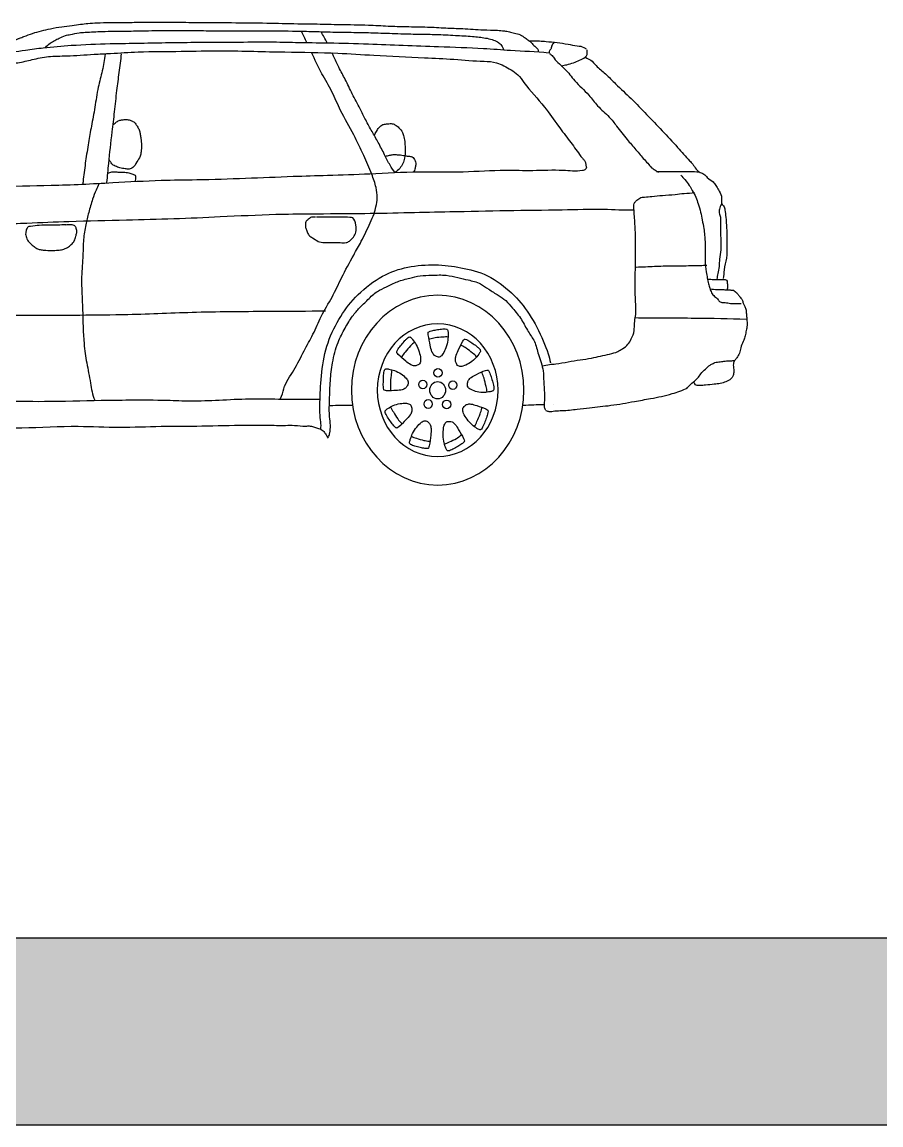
# Model space of a CAD drawing. Header units: millimetres. Extents: x 116290 to 180258, y 22146 to 121276.
# Drawn here: x 139963 to 142931, y 22146 to 25957 of the extents above; entities that cross this region are included whole.
import ezdxf

# ---------------------------------------------------------------- set-up
doc = ezdxf.new("R2010")
doc.units = ezdxf.units.MM
doc.layers.add('www.cad-blocks.net', color=7, linetype='Continuous')

# ---------------------------------------------------------------- blocks, each defined once
blk = doc.blocks.new('A$C16C423A1')
for centre, major_axis, start_param, end_param in [((3756.6, 340.2), (0, 327.9), 4.712389, 10.995574), ((3756.6, 340.2), (0, 229.5), -1.570796, 4.712389), ((3757.7, 400.2), (0, 15.4), -1.570796, 4.712389), ((3705.1, 359.9), (0, 15.4), -1.570796, 4.712389), ((3756.6, 340.2), (0, 29.9), 4.712389, 10.995574), ((3808.8, 357.6), (0, 15.4), -1.570796, 4.712389), ((3723.6, 292.4), (0, 15.4), -1.570796, 4.712389), ((3787.7, 290.9), (0, 15.4), 4.712389, 10.995574)]:
    blk.add_ellipse(centre, major_axis=major_axis, ratio=0.909091, start_param=start_param, end_param=end_param)
for points, knots in [([(186.4, 795.1), (190.5, 791.2), (197.9, 812.4), (213.7, 820.2), (237.1, 835.1), (267, 850.4), (304.4, 860), (339.9, 876), (381, 883.3), (428.7, 895), (491.6, 906.4), (567.6, 923.7), (641.2, 934.7), (716.9, 948.5), (798.9, 962.2), (901.9, 979.1), (1003.4, 989.1), (1083.7, 1000.5), (1133.2, 1001.9), (1170, 1009), (1198.8, 1016.1), (1228.7, 1018.2), (1246.2, 1036), (1267.3, 1052), (1295.3, 1072.2), (1325.7, 1095.8), (1361.2, 1117.7), (1403.4, 1151.1), (1455.6, 1181.9), (1511.9, 1215.7), (1560.5, 1250), (1608.1, 1278.6), (1648.2, 1304.6), (1691.9, 1329.5), (1738.8, 1358.1), (1790.4, 1380.2), (1836.7, 1402.7), (1885.3, 1423.4), (1933.9, 1447.7), (1982.6, 1469.1), (2019.5, 1483.2), (2056.8, 1499.6), (2094.4, 1514.5), (2137.5, 1523.3), (2178.1, 1532.9), (2214.8, 1538.5), (2258.1, 1547.4), (2290.9, 1546.3), (2315.4, 1558.3), (2331.8, 1563.4), (2356.6, 1573.9), (2387.5, 1582), (2421, 1590), (2456.3, 1596.3), (2491.1, 1600.1), (2521.3, 1604.5), (2550, 1608.2), (2583.8, 1609.8), (2619, 1611.2), (2661.7, 1610.3), (2704, 1611.5), (2759.4, 1611.5), (2822.5, 1612.7), (2898.8, 1610.8), (2973.6, 1610.7), (3063.6, 1610), (3161.3, 1609.3), (3259.9, 1606.5), (3343.8, 1605.6), (3425.2, 1603.6), (3506.9, 1602.7), (3583.4, 1598.4), (3651.5, 1596.1), (3717.9, 1595.9), (3782.9, 1591.6), (3847.4, 1589.9), (3906.9, 1584.6), (3955, 1584.8), (3984.9, 1581.8), (4004.5, 1579), (4022.8, 1573.5), (4042.4, 1570.4), (4057.6, 1557.6), (4072.8, 1547.9), (4086.3, 1534.8), (4096, 1524.4), (4105.7, 1516), (4102.9, 1510.6), (4103.8, 1509.3)], [0, 0, 0, 0, 0.016327, 0.033802, 0.059322, 0.094219, 0.133505, 0.173916, 0.208613, 0.258033, 0.320484, 0.399927, 0.490617, 0.543323, 0.630116, 0.739583, 0.855381, 0.935998, 0.982351, 1.0036, 1.047643, 1.072372, 1.089313, 1.117016, 1.149784, 1.18977, 1.228475, 1.27172, 1.345382, 1.406105, 1.464161, 1.518408, 1.56874, 1.603674, 1.666061, 1.729404, 1.769531, 1.817953, 1.885621, 1.929683, 1.975199, 2.002808, 2.05045, 2.094633, 2.133942, 2.175195, 2.205609, 2.266457, 2.269651, 2.28604, 2.317292, 2.349359, 2.381093, 2.420245, 2.456353, 2.486151, 2.51151, 2.543052, 2.587642, 2.617188, 2.670967, 2.714718, 2.783507, 2.860038, 2.943637, 3.008059, 3.130124, 3.236548, 3.303884, 3.381876, 3.48097, 3.548828, 3.611817, 3.68514, 3.74816, 3.806913, 3.87868, 3.92722, 3.951034, 3.968639, 3.986502, 4.008002, 4.026686, 4.042805, 4.06103, 4.079207, 4.087287, 4.091826, 4.091826, 4.091826, 4.091826]), ([(2401.4, 1524.7), (2405.9, 1530.4), (2416.6, 1538.8), (2432.7, 1548.9), (2450.4, 1557.3), (2468.3, 1566.1), (2491.8, 1569.7), (2514.4, 1575.4), (2550.8, 1577.5), (2591.5, 1579.8), (2639.2, 1580.8), (2688.9, 1581.1), (2739.6, 1581.7), (2794.3, 1583.2), (2848.7, 1583.4), (2913.3, 1582.8), (2986, 1582.1), (3066.2, 1582.7), (3161, 1581.5), (3252.1, 1581.9), (3340.1, 1579.1), (3411.6, 1577.3), (3482.8, 1576.6), (3554.7, 1574.5), (3625.7, 1572.1), (3692.3, 1570.3), (3755.1, 1569.6), (3814.9, 1566.5), (3864.7, 1563.6), (3899.5, 1560.8), (3922.2, 1557.2), (3943.7, 1552.7), (3961.4, 1545), (3974, 1537.2), (3978.3, 1528.4), (3982.4, 1523.4), (3983.6, 1519.5), (3983.9, 1517.3)], [0, 0, 0, 0, 0.020739, 0.038622, 0.055674, 0.078681, 0.096904, 0.126583, 0.148102, 0.205964, 0.24887, 0.291166, 0.355174, 0.401063, 0.455277, 0.518415, 0.594669, 0.673617, 0.758799, 0.879328, 0.946657, 1.022913, 1.094028, 1.16016, 1.238812, 1.306975, 1.36, 1.427353, 1.486401, 1.509702, 1.53204, 1.555169, 1.574971, 1.589506, 1.596775, 1.60171, 1.607646, 1.607646, 1.607646, 1.607646]), ([(1154.2, 1043.1), (1163.3, 1039.2), (1191.3, 1037.9), (1236, 1025.7), (1293.4, 1019.9), (1347.9, 1021.9), (1394.7, 1017.1), (1442.8, 1037.6), (1488.7, 1088.1), (1563.7, 1138.3), (1650.6, 1205.4), (1748.4, 1273.1), (1839.5, 1333.4), (1919.3, 1380.3), (1988.8, 1415), (2056.8, 1448.8), (2114.8, 1466.5), (2176.9, 1482.4), (2245.4, 1501.6), (2322.8, 1514.5), (2405.3, 1525), (2502.9, 1533.6), (2615, 1537.9), (2727.8, 1539.2), (2828.9, 1541.7), (2937.1, 1542.4), (3053.5, 1542.6), (3166, 1544.5), (3274.5, 1541.6), (3387.8, 1540.4), (3511.9, 1537.1), (3638.5, 1532.4), (3771, 1526.5), (3894.7, 1523.5), (4021, 1513.2), (4096, 1510.6), (4139.6, 1506.2)], [0, 0, 0, 0, 0.029414, 0.082144, 0.138573, 0.201319, 0.246282, 0.277238, 0.352325, 0.438059, 0.54011, 0.670812, 0.784417, 0.859093, 0.942016, 1.013327, 1.082796, 1.122138, 1.204475, 1.294694, 1.356731, 1.45356, 1.588304, 1.693217, 1.792045, 1.891534, 2.017975, 2.141347, 2.228919, 2.343477, 2.481164, 2.601344, 2.723616, 2.878966, 2.972288, 3.103774, 3.103774, 3.103774, 3.103774]), ([(4073, 1547.3), (4084.8, 1547.6), (4104.2, 1547.9), (4136.5, 1544.5), (4169.4, 1541.9), (4205.5, 1536.3), (4235.7, 1530.3), (4258.1, 1528.1), (4267.2, 1521.3), (4269.8, 1519.4)], [0, 0, 0, 0, 0.0355184, 0.0581784, 0.0970598, 0.1345066, 0.1671567, 0.1902715, 0.1996832, 0.1996832, 0.1996832, 0.1996832]), ([(4158.5, 1541.4), (4155.2, 1537.7), (4149.4, 1531.2), (4149.2, 1519.4), (4142.2, 1514.4), (4142.2, 1509.3), (4142.2, 1506.1)], [0, 0, 0, 0, 0.01388018, 0.02408301, 0.02864741, 0.03687274, 0.03687274, 0.03687274, 0.03687274]), ([(1473.9, 300.5), (1469.8, 303.3), (1459.9, 310), (1453.8, 333.4), (1443.2, 365.9), (1443.5, 412.8), (1437, 467.1), (1431, 522.6), (1431.1, 584), (1429.3, 648.8), (1430.9, 721.2), (1428.7, 791.5), (1435.6, 847.9), (1435.6, 887.6), (1445.7, 909.1), (1451.4, 932.7), (1462.9, 954.7), (1474.1, 981.8), (1489.9, 1005.2), (1506.5, 1030.7), (1532, 1052.9), (1562.5, 1076.5), (1600.8, 1110.7), (1639, 1141.4), (1684.6, 1183), (1733.2, 1214.3), (1788.1, 1253.7), (1836.7, 1283.3), (1880, 1319), (1927.3, 1337.3), (1967.9, 1367.9), (2018.9, 1388.8), (2069.4, 1412.8), (2128.7, 1427), (2187.7, 1448.1), (2247.6, 1465.4), (2305.4, 1470.5), (2357.4, 1482.9), (2413.3, 1495.2), (2485.1, 1494.4), (2556.6, 1501), (2639, 1503.8), (2739.1, 1511.7), (2866.9, 1510), (3000.4, 1514.7), (3119.9, 1510.9), (3253.8, 1508.2), (3392.2, 1506.7), (3552.7, 1496.2), (3686.5, 1489.6), (3813.6, 1484.3), (3896.3, 1476.6), (3955.5, 1475.7), (3985.8, 1460.9), (4010.4, 1447.2), (4036.2, 1430.7), (4068.9, 1381.2), (4121.7, 1328.4), (4169.5, 1256.7), (4212, 1203.5), (4238.6, 1165.8), (4255.3, 1142.7), (4264, 1134.7), (4268.9, 1124.9), (4267.9, 1115.9), (4271.6, 1109), (4266.8, 1100.7), (4237.7, 1095.1), (4177.5, 1102.5), (4088.4, 1096.9), (3973.6, 1101.2), (3842.6, 1091.4), (3686.3, 1095.8), (3529.9, 1086.7), (3385, 1082.1), (3241.8, 1077.9), (3091.3, 1071.1), (2939.3, 1066.2), (2786.2, 1065.1), (2618.5, 1055.1), (2426.2, 1045.6), (2258, 1044.8), (2117.9, 1031.4), (2005.5, 1029.3), (1891.3, 1023.1), (1786.8, 1017.9), (1694.7, 1011.2), (1611.4, 1005.4), (1546.1, 1006.6), (1505.7, 1003.8), (1490, 1002.7)], [0, 0, 0, 0, 0.013923, 0.033851, 0.062909, 0.10902, 0.159425, 0.212597, 0.261322, 0.32674, 0.38936, 0.458938, 0.517533, 0.545503, 0.564887, 0.582491, 0.611751, 0.633536, 0.663648, 0.691013, 0.718649, 0.760419, 0.803038, 0.866537, 0.902197, 0.980594, 1.035059, 1.098822, 1.147097, 1.196312, 1.247918, 1.29345, 1.359139, 1.412517, 1.475079, 1.545338, 1.597338, 1.648552, 1.705108, 1.767844, 1.863052, 1.920223, 2.015095, 2.164148, 2.303453, 2.415481, 2.522734, 2.705208, 2.830681, 3.004916, 3.107248, 3.211854, 3.255231, 3.282127, 3.310151, 3.338345, 3.370348, 3.474766, 3.551946, 3.612192, 3.66763, 3.682428, 3.692272, 3.701608, 3.711448, 3.715849, 3.722074, 3.733972, 3.800825, 3.905292, 4.000001, 4.145427, 4.298638, 4.468698, 4.615045, 4.733505, 4.898439, 5.067057, 5.189652, 5.357518, 5.570834, 5.767338, 5.861601, 5.992639, 6.1042, 6.204634, 6.306544, 6.381078, 6.454908, 6.502344, 6.502344, 6.502344, 6.502344]), ([(2607.5, 1501), (2604.6, 1482), (2598.7, 1443.5), (2581.4, 1383.8), (2572.8, 1318.9), (2560.3, 1255.3), (2549.6, 1193.4), (2539.7, 1132.4), (2533.9, 1084.5), (2530.7, 1057.7), (2530.1, 1052.1)], [0, 0, 0, 0, 0.0526739, 0.1061809, 0.1705216, 0.2310917, 0.2837656, 0.3421071, 0.4001637, 0.4156291, 0.4156291, 0.4156291, 0.4156291]), ([(2663.2, 1502.8), (2660.6, 1481), (2655.5, 1438.8), (2646.1, 1372.2), (2639.4, 1303.8), (2629.3, 1219.6), (2619.9, 1138.1), (2614.6, 1079.7), (2612.7, 1057.9)], [0, 0, 0, 0, 0.0599585, 0.1161143, 0.1836896, 0.2474548, 0.3478649, 0.4076078, 0.4076078, 0.4076078, 0.4076078]), ([(3213.6, 312), (3219.5, 321.9), (3224.8, 359.9), (3262.7, 408.8), (3292.2, 473.9), (3327.7, 533.3), (3353.6, 599.1), (3392.8, 660.3), (3426, 733.5), (3460.4, 797.3), (3496.1, 859.1), (3518, 907.6), (3536.5, 946.7), (3544.2, 975.8), (3549.7, 1006.3), (3544.1, 1045.1), (3526.6, 1093.6), (3499.7, 1153.8), (3465.4, 1228.3), (3423, 1298.2), (3392.9, 1372.4), (3354, 1436), (3332.1, 1482.3), (3320.6, 1507.2)], [0, 0, 0, 0, 0.0054799, 0.0170503, 0.0289393, 0.0391826, 0.0498987, 0.061975, 0.0736852, 0.0877234, 0.0963221, 0.1075342, 0.1128123, 0.1166606, 0.1215087, 0.1270864, 0.1345504, 0.1455974, 0.1581316, 0.1731793, 0.1843913, 0.1956463, 0.2085602, 0.2085602, 0.2085602, 0.2085602]), ([(3610.2, 1091.5), (3603.9, 1100), (3589.6, 1119.3), (3572.5, 1156.1), (3552, 1195), (3529.6, 1234.6), (3507.6, 1272.6), (3487.2, 1317.6), (3461.2, 1362.7), (3438.9, 1412), (3415.1, 1454), (3401.5, 1485.4), (3393.9, 1501.8), (3392.2, 1505.3)], [0, 0, 0, 0, 0.00502799, 0.01151001, 0.01904632, 0.0258701, 0.03309647, 0.03989353, 0.04913514, 0.05779384, 0.06533016, 0.07204239, 0.07385778, 0.07385778, 0.07385778, 0.07385778]), ([(4142.2, 1504.1), (4144.6, 1502.7), (4151.5, 1498.7), (4165.2, 1475.3), (4198.6, 1452.7), (4231.8, 1402.8), (4275.8, 1367.5), (4309.4, 1318.7), (4347.4, 1289.7), (4378.6, 1247.9), (4408, 1209.1), (4441.4, 1171.8), (4465.7, 1142), (4484.5, 1122.3), (4495.2, 1108.5), (4507.4, 1101), (4515.4, 1096.1), (4519.6, 1093.5)], [0, 0, 0, 0, 0.0081682, 0.0230552, 0.073652, 0.1232064, 0.1896277, 0.2352242, 0.288852, 0.326535, 0.3821314, 0.4267064, 0.4693013, 0.4910886, 0.5049532, 0.5181684, 0.5325912, 0.5325912, 0.5325912, 0.5325912]), ([(4183.9, 1461.4), (4190.4, 1462.4), (4204.7, 1464.6), (4225.7, 1471.2), (4246.7, 1480.5), (4263.5, 1487.3), (4274.2, 1498.6), (4272.7, 1508.2), (4272.9, 1513.5), (4273, 1515.8)], [0, 0, 0, 0, 0.0196404, 0.0431459, 0.0656304, 0.087287, 0.0976192, 0.1056845, 0.1121368, 0.1121368, 0.1121368, 0.1121368]), ([(4267.4, 1490.7), (4273, 1486.4), (4288.5, 1481.9), (4307.1, 1456), (4338.5, 1432.6), (4377.1, 1392.2), (4426.2, 1347.8), (4479, 1292.9), (4532.5, 1236.7), (4582.3, 1183.7), (4616.4, 1144), (4639.3, 1120.4), (4648.8, 1104.3), (4661.8, 1091.5), (4677.9, 1088.3), (4689.3, 1071.6), (4706.7, 1063.6), (4718.1, 1047.3), (4727.1, 1030.7), (4741.8, 1011.1), (4733.8, 986.1), (4747, 975.5), (4750.1, 959.2), (4752.5, 934), (4756, 893.7), (4756.2, 846.8), (4756.6, 797.9), (4744.8, 760), (4746, 735.4), (4743.4, 725.6)], [0, 0, 0, 0, 0.0206428, 0.0456843, 0.0872485, 0.1341357, 0.205049, 0.278, 0.3519967, 0.427056, 0.4857912, 0.5010188, 0.5207158, 0.5382561, 0.551403, 0.5677555, 0.5920807, 0.6062615, 0.6228971, 0.6456033, 0.6719223, 0.6784484, 0.6915867, 0.7148544, 0.7488203, 0.8011198, 0.8435039, 0.8808758, 0.9088801, 0.9088801, 0.9088801, 0.9088801]), ([(2634.6, 1256.3), (2637.7, 1259.5), (2643.9, 1266.1), (2655.3, 1272.2), (2667.6, 1274.6), (2680.5, 1276.5), (2692.9, 1273.6), (2704.9, 1269.3), (2713.4, 1260.1), (2720.8, 1249), (2726.7, 1237.1), (2728.6, 1223.3), (2731.4, 1207.3), (2733.8, 1187.1), (2732.6, 1166.4), (2728.5, 1145.6), (2716.5, 1128.5), (2706.9, 1109.8), (2690.5, 1102.4), (2675.4, 1106.1), (2658.6, 1107), (2643.4, 1114.1), (2629.6, 1121), (2625.3, 1131.2), (2621.6, 1135), (2620.8, 1135.9)], [0, 0, 0, 0, 0.0126628, 0.0259836, 0.0369697, 0.050132, 0.0646288, 0.0748093, 0.0874721, 0.099382, 0.1126959, 0.1236734, 0.1369854, 0.1573658, 0.1788301, 0.1935581, 0.2143903, 0.2372692, 0.2501023, 0.2644517, 0.2824846, 0.3001981, 0.314092, 0.326002, 0.329371, 0.329371, 0.329371, 0.329371]), ([(3537.3, 1219.9), (3539.8, 1224.7), (3544.7, 1234.2), (3553.4, 1248), (3565.2, 1259.2), (3580.9, 1259.9), (3595, 1262.4), (3610.6, 1257.9), (3623.6, 1246.8), (3635.2, 1232.9), (3641, 1214.1), (3643.6, 1193.9), (3644.6, 1169.2), (3643.5, 1145.2), (3636.7, 1122.9), (3626.1, 1105.3), (3615.5, 1096.5), (3610.2, 1092.1)], [0, 0, 0, 0, 0.0150331, 0.0297526, 0.0459897, 0.0591624, 0.0754406, 0.0888335, 0.1059495, 0.1243798, 0.1394502, 0.1591929, 0.179777, 0.2069103, 0.2240177, 0.2435266, 0.2634853, 0.2634853, 0.2634853, 0.2634853]), ([(3576.9, 1149.4), (3581.3, 1150.2), (3590, 1151.6), (3603.2, 1154.7), (3619.6, 1154), (3637.3, 1151.8), (3654, 1148.7), (3667.3, 1148.3), (3674.5, 1140.8), (3679, 1133.5), (3681, 1125.8), (3680.8, 1116.9), (3678.6, 1105.8), (3675, 1097.5), (3673, 1092.8)], [0, 0, 0, 0, 0.0131727, 0.0263454, 0.0404219, 0.062186, 0.0796456, 0.0917515, 0.1002055, 0.1080091, 0.1158857, 0.1212951, 0.1323284, 0.1463945, 0.1463945, 0.1463945, 0.1463945]), ([(2615.8, 1088.8), (2618.5, 1090.2), (2625.3, 1093.6), (2637.6, 1096.2), (2653.1, 1092.8), (2670.6, 1094.5), (2688.3, 1091.7), (2701.1, 1087.4), (2713, 1083.5), (2712, 1075.4), (2712.5, 1068.9), (2711.5, 1063.7), (2711, 1060.6)], [0, 0, 0, 0, 0.0090742, 0.022397, 0.0367464, 0.055813, 0.0750277, 0.0886139, 0.0998533, 0.1034252, 0.1093783, 0.1177974, 0.1177974, 0.1177974, 0.1177974]), ([(4659.7, 1094.1), (4649, 1094.1), (4625.2, 1094.3), (4586.4, 1094.6), (4548.1, 1094.8), (4522.9, 1095), (4512.6, 1095.1)], [0, 0, 0, 0, 0.0322264, 0.0714586, 0.1162954, 0.1471207, 0.1471207, 0.1471207, 0.1471207]), ([(4597.1, 1083.3), (4601.8, 1078.1), (4612, 1066.9), (4626.2, 1049.8), (4636.6, 1027.9), (4649.9, 1008.6), (4656.9, 982.2), (4666, 956.6), (4669.8, 927.3), (4676.9, 901.6), (4679, 873.6), (4682, 845.6), (4681.1, 815.6), (4680.4, 783.3), (4683.2, 754.1), (4688.4, 728.2), (4691.1, 709), (4697.1, 692.4), (4702.5, 676.6), (4712.9, 663.2), (4724.5, 657.1), (4729.5, 646.3), (4739, 641.9), (4752.5, 644.2), (4768.1, 638.9), (4786.5, 640.3), (4798.9, 640), (4805.2, 639.9)], [0, 0, 0, 0, 0.0198511, 0.0433793, 0.062854, 0.0869264, 0.1087249, 0.1369623, 0.1617294, 0.1892654, 0.2098329, 0.2380103, 0.2660718, 0.2915823, 0.3262337, 0.3457461, 0.3640095, 0.3789407, 0.3943552, 0.4097204, 0.4260637, 0.430664, 0.4420805, 0.4535702, 0.4716243, 0.4894971, 0.5086467, 0.5086467, 0.5086467, 0.5086467]), ([(2585.7, 1052.8), (2583, 1045.5), (2573.8, 1029), (2562.7, 995.6), (2550.6, 955.7), (2539.9, 909.3), (2531.1, 860.1), (2531.5, 799.9), (2523.3, 719.2), (2531.1, 617.1), (2530.9, 517.4), (2543.5, 432.9), (2557.3, 368.9), (2562.9, 323.8), (2571.9, 305.9)], [0, 0, 0, 0, 0.02145, 0.0524435, 0.0967324, 0.1362795, 0.1829527, 0.2328632, 0.3001104, 0.4037652, 0.5113395, 0.5715739, 0.6362859, 0.6921488, 0.6921488, 0.6921488, 0.6921488]), ([(4117.8, 424.3), (4126.3, 425.7), (4141.7, 429.4), (4172, 431.5), (4207, 438.2), (4247.9, 445.6), (4285.6, 450), (4319.4, 458.2), (4349.8, 465), (4376, 471.1), (4396.7, 483.9), (4414.5, 496.8), (4427.1, 519.7), (4437.4, 544.1), (4435.5, 571.8), (4442.7, 604), (4440, 651.2), (4437.8, 708.7), (4440.6, 770.4), (4440.5, 828.5), (4440.1, 885.7), (4437.5, 932), (4434.7, 964.2), (4433.6, 983.4), (4440.9, 993.5), (4447.8, 999.2), (4456.9, 1006.7), (4474.5, 1007.9), (4500.4, 1010.3), (4535.7, 1013.9), (4573.1, 1015.9), (4609.9, 1020.9), (4632.6, 1021.6), (4644.3, 1023.6)], [0, 0, 0, 0, 0.0258739, 0.0470485, 0.0907815, 0.132325, 0.1715101, 0.2043316, 0.2360685, 0.2648409, 0.2836791, 0.3073911, 0.32736, 0.3557473, 0.3790287, 0.4014244, 0.4457195, 0.5066656, 0.5587241, 0.614093, 0.6650444, 0.7149872, 0.7394502, 0.754993, 0.7645219, 0.7731752, 0.7811654, 0.7981192, 0.8237072, 0.860433, 0.9037858, 0.936099, 0.9717212, 0.9717212, 0.9717212, 0.9717212]), ([(439.5, 778.9), (449.7, 780.5), (472.7, 786.8), (510.5, 791.6), (551.2, 798), (595.3, 804.6), (643.9, 814.4), (694.2, 820.8), (739.8, 830.6), (788, 834.2), (849.6, 841), (925.1, 847.1), (1006.5, 853.9), (1109.7, 859.5), (1223.1, 865.3), (1332.4, 872.6), (1429.8, 885.8), (1513.4, 885.6), (1599.9, 890.9), (1689.7, 896.9), (1801.4, 899.9), (1938.2, 903.9), (2087.3, 913.3), (2223.1, 912.6), (2355.8, 918.7), (2500.4, 924.5), (2669.5, 928.7), (2843.9, 932.3), (3016, 940.3), (3172.6, 948.1), (3338.9, 950.3), (3492.7, 950.4), (3653.9, 954), (3817.9, 957.5), (3993.9, 961.6), (4171.5, 962.7), (4317.7, 967.7), (4400.3, 962.6), (4435, 963.4)], [0, 0, 0, 0, 0.030822, 0.071173, 0.113917, 0.154268, 0.204552, 0.262, 0.306123, 0.343777, 0.406933, 0.491872, 0.570688, 0.651834, 0.801987, 0.911124, 0.980416, 1.096093, 1.161478, 1.240211, 1.366038, 1.496698, 1.650698, 1.813951, 1.903885, 2.049089, 2.248091, 2.411376, 2.572335, 2.764749, 2.881503, 3.07133, 3.226122, 3.365203, 3.563536, 3.754208, 3.898098, 4.002078, 4.002078, 4.002078, 4.002078]), ([(4737.3, 983.3), (4735.7, 980.6), (4732.4, 975.2), (4729.3, 964.8), (4728.8, 951.6), (4735.4, 939.2), (4733.3, 920.3), (4734.1, 892), (4734.8, 858.7), (4736.2, 823.5), (4729.3, 795.6), (4730, 767.6), (4724.2, 745), (4722.1, 730.4), (4721.2, 724)], [0, 0, 0, 0, 0.0085425, 0.0178068, 0.0295244, 0.0434209, 0.0551384, 0.0800381, 0.1210757, 0.1459754, 0.1755975, 0.1990784, 0.2214846, 0.2393038, 0.2393038, 0.2393038, 0.2393038]), ([(3334.4, 938.1), (3328.1, 938.8), (3319, 939.7), (3310.2, 930.4), (3301, 925.2), (3298.7, 912.1), (3300.3, 899.4), (3305.8, 887.7), (3311, 873.4), (3327.2, 866.2), (3342.6, 851.8), (3367.4, 850.4), (3392.6, 850.3), (3417.4, 851.3), (3437.7, 847.9), (3453.8, 856), (3466.3, 867.9), (3475.9, 888), (3474.7, 911), (3469, 936.2), (3444.4, 938), (3415.1, 937.2), (3376.1, 937.9), (3349.2, 938), (3337.6, 938.1)], [0, 0, 0, 0, 0.0175307, 0.0254641, 0.0356235, 0.047169, 0.0583824, 0.070461, 0.0832488, 0.0982184, 0.1202632, 0.1427088, 0.1696907, 0.1966726, 0.2173058, 0.2293917, 0.2484964, 0.2662292, 0.2884302, 0.313256, 0.3229102, 0.3578279, 0.4038558, 0.4387736, 0.4387736, 0.4387736, 0.4387736]), ([(2471.1, 911.6), (2453.4, 910.9), (2423.1, 909.7), (2382, 910.8), (2357.2, 906.8), (2339.6, 905.1), (2335.4, 894.5), (2331.6, 883), (2334.6, 866.2), (2344.3, 850.5), (2358, 839.7), (2369.9, 829), (2383.4, 825.8), (2400.5, 823.4), (2421, 822.9), (2442.6, 823.4), (2461.3, 825.7), (2477, 832.7), (2490.6, 842.9), (2502, 855.5), (2505.3, 871), (2510.5, 884.7), (2508.7, 897.6), (2503.3, 910.2), (2487.6, 912.2), (2476.9, 911.3), (2470.2, 910.8)], [0, 0, 0, 0, 0.0531121, 0.0915067, 0.1210893, 0.1321971, 0.1387774, 0.1506595, 0.1655507, 0.1832084, 0.2011886, 0.2159083, 0.2285865, 0.2417556, 0.2679035, 0.2899701, 0.306487, 0.3240776, 0.339931, 0.3561345, 0.3708467, 0.3827288, 0.3958868, 0.4054053, 0.4180835, 0.4385178, 0.4385178, 0.4385178, 0.4385178]), ([(3352.5, 205), (3355.5, 223.7), (3350.6, 236.8), (3348.7, 296.6), (3350.8, 323), (3354.9, 418), (3366.8, 491.4), (3427.9, 612.3), (3463, 660), (3581, 750.3), (3635.4, 765.8), (3766.8, 777.7), (3820, 768.4), (3945.7, 737.1), (4005.2, 688.4), (4083.8, 594.9), (4120.1, 522.8), (4141.3, 456.8), (4144, 446.2), (4146.4, 434.7)], [0.0023849, 0.0023849, 0.0023849, 0.0023849, 0.0132633, 0.0132633, 0.0265266, 0.0265266, 0.055977, 0.055977, 0.0854274, 0.0854274, 0.1148778, 0.1148778, 0.1443282, 0.1443282, 0.1737787, 0.1737787, 0.2032291, 0.2032291, 0.2081571, 0.2081571, 0.2081571, 0.2081571]), ([(4442.1, 765.8), (4453.2, 766.2), (4484.2, 767.2), (4536.6, 769.8), (4599.1, 770.5), (4649.8, 770.5), (4679.2, 772.1), (4687.2, 772.6)], [0, 0, 0, 0, 0.033217, 0.0932731, 0.1571175, 0.220962, 0.2452516, 0.2452516, 0.2452516, 0.2452516]), ([(3379.9, 179.8), (3380.7, 182.3), (3382.6, 188.3), (3388.7, 213), (3380.5, 253.7), (3383.4, 311.7), (3384.7, 371.9), (3392.2, 438.7), (3408.4, 500.9), (3435.1, 553.5), (3459.7, 593.8), (3487.1, 626), (3516.2, 653.8), (3545.1, 682.3), (3582.2, 697.4), (3617.9, 717.1), (3657.8, 727), (3697.2, 737), (3739.4, 737.3), (3783.3, 739.9), (3824.9, 729.3), (3864.4, 720.6), (3902.1, 712.1), (3934.1, 687.7), (3963.8, 669.8), (3993.7, 650.8), (4018.2, 619.6), (4047.6, 586.6), (4066.6, 543.7), (4094.5, 508.4), (4104.2, 459.2), (4122.7, 415), (4122.6, 369.2), (4125.5, 332.7), (4126.2, 303.5), (4123.3, 282.4), (4127.7, 274.5), (4129.6, 271.1)], [0, 0, 0, 0, 0.007492, 0.01726, 0.06943, 0.116809, 0.17608, 0.233378, 0.300092, 0.350965, 0.396974, 0.432205, 0.470787, 0.512987, 0.54693, 0.588331, 0.632623, 0.668891, 0.709267, 0.759058, 0.799987, 0.836255, 0.880546, 0.913478, 0.951701, 0.982608, 1.016124, 1.063164, 1.107872, 1.145338, 1.188049, 1.242745, 1.275994, 1.311607, 1.342404, 1.356617, 1.367213, 1.367213, 1.367213, 1.367213]), ([(4689, 724.2), (4694.2, 723.8), (4705.8, 722.9), (4722.6, 723.2), (4737, 722.9), (4746.5, 723.1), (4753.1, 722.5), (4757.7, 717.4), (4757.3, 709.8), (4758.4, 701.7), (4758.8, 693.4), (4757.2, 688.3), (4756.6, 686.4)], [0, 0, 0, 0, 0.01585458, 0.03470774, 0.05054441, 0.0588398, 0.06342685, 0.06982304, 0.0758978, 0.08347014, 0.09251177, 0.09799747, 0.09799747, 0.09799747, 0.09799747]), ([(4696.8, 689.9), (4705.6, 689.1), (4720.6, 687.8), (4740.3, 689.1), (4754.8, 686.1), (4765.4, 688), (4772.8, 684.9), (4779.3, 686.5), (4784.6, 681.3), (4790.9, 676.5), (4796.5, 667.7), (4803.5, 659.5), (4810.7, 649.9), (4812.1, 638.5), (4818.5, 628.6), (4822.9, 617.1), (4823.1, 603.9), (4824.3, 591.7), (4825.9, 577), (4826.4, 560.1), (4821.4, 541.9), (4819.2, 524.3), (4811.2, 506.5), (4804, 488.3), (4800.4, 467.6), (4792, 453.4), (4782.5, 443.4), (4776.3, 429.3), (4779.9, 414.7), (4779.5, 400.4), (4778.4, 388.3), (4768.1, 376.8), (4752.6, 369.2), (4733, 362.5), (4709.1, 361.2), (4686.2, 357.4), (4666.2, 356.4), (4654.7, 355.9), (4645.6, 357.6), (4644.6, 362.9), (4644.1, 365.3)], [0, 0, 0, 0, 0.0265822, 0.0450567, 0.0589606, 0.0705072, 0.0763946, 0.0821679, 0.0888991, 0.09629, 0.1053035, 0.1175717, 0.1274987, 0.1384442, 0.1477472, 0.1601739, 0.1717681, 0.1833623, 0.1938092, 0.2122676, 0.2287861, 0.2453045, 0.2603039, 0.2825872, 0.2993858, 0.3169997, 0.3276398, 0.3390036, 0.3574982, 0.3667274, 0.3784928, 0.3891329, 0.4087583, 0.4292175, 0.450129, 0.480349, 0.4988595, 0.5092514, 0.5165535, 0.5227668, 0.5227668, 0.5227668, 0.5227668]), ([(1434.5, 586.8), (1472.2, 586.4), (1606.9, 585), (1820.7, 590.8), (2089.4, 597.7), (2372, 600.5), (2654.6, 598.9), (2931.2, 612.2), (3158.8, 612.8), (3307.3, 613.8), (3368.9, 614.2)], [0, 0, 0, 0, 0.113009, 0.404298, 0.641272, 0.919482, 1.252017, 1.489061, 1.749887, 1.934626, 1.934626, 1.934626, 1.934626]), ([(4436.6, 590.9), (4472.4, 590.7), (4542.1, 590.2), (4671.1, 589.7), (4764.2, 587.5), (4823.5, 586.2)], [0, 0, 0, 0, 0.1074967, 0.2091299, 0.3869987, 0.3869987, 0.3869987, 0.3869987]), ([(3724.3, 540.1), (3724.7, 541.1), (3728.2, 543.9), (3737.7, 546.7), (3752.5, 548.9), (3767.1, 551.6), (3778.8, 552), (3785.5, 552), (3789.9, 550), (3792.7, 544.4), (3792.5, 531.9), (3792.5, 511.6), (3785.8, 487.7), (3778.1, 469.6), (3770.6, 459.4), (3765.2, 455.2), (3758.6, 454), (3751.5, 456.8), (3742.5, 461.6), (3734.9, 475.9), (3730.2, 499.8), (3724.9, 522), (3723.6, 537.4), (3724.2, 540.4)], [0, 0, 0, 0, 0.0029862, 0.0122918, 0.0292427, 0.0478072, 0.0568146, 0.0641482, 0.0679054, 0.0703802, 0.0809314, 0.1011265, 0.1259508, 0.1480419, 0.155205, 0.1614622, 0.1674181, 0.1744904, 0.1839395, 0.1965543, 0.2178025, 0.2508401, 0.2592047, 0.2592047, 0.2592047, 0.2592047]), ([(3615, 470.5), (3614.8, 471.6), (3615.8, 476.2), (3621.5, 485), (3631.5, 497.2), (3641.1, 509.6), (3649.8, 518.1), (3654.9, 522.9), (3659.5, 524.5), (3664.9, 522.1), (3672.1, 512.4), (3683.9, 496.8), (3692.8, 473.9), (3697.4, 454.6), (3697.7, 441.5), (3696, 434.4), (3691.7, 428.8), (3684.5, 425.9), (3674.9, 423.2), (3660.7, 428.8), (3643.1, 443.8), (3626.1, 457), (3616.1, 468), (3614.8, 470.7)], [0, 0, 0, 0, 0.0029862, 0.0122918, 0.0292427, 0.0478072, 0.0568146, 0.0641482, 0.0679054, 0.0703802, 0.0809314, 0.1011265, 0.1259508, 0.1480419, 0.155205, 0.1614622, 0.1674181, 0.1744904, 0.1839395, 0.1965543, 0.2178025, 0.2508401, 0.2592047, 0.2592047, 0.2592047, 0.2592047]), ([(3676.7, 506.2), (3671.6, 502.5), (3660.7, 490.7), (3645.5, 474.8), (3635.4, 461.1), (3631.5, 454.5), (3631, 453.6)], [0.00085484, 0.00085484, 0.00085484, 0.00085484, 0.00396537, 0.00848974, 0.01160305, 0.01210987, 0.01210987, 0.01210987, 0.01210987]), ([(3792.4, 523.8), (3786.3, 524.6), (3771.1, 523.3), (3750.2, 521.9), (3734.4, 518.5), (3727.6, 516.2), (3726.6, 515.8)], [0.00085484, 0.00085484, 0.00085484, 0.00085484, 0.00396537, 0.00848974, 0.01160305, 0.01210987, 0.01210987, 0.01210987, 0.01210987]), ([(3848.7, 516.2), (3849.6, 516.6), (3853.9, 516.3), (3862.8, 511.7), (3875.4, 503), (3888.2, 494.7), (3897.4, 486.8), (3902.5, 482), (3904.7, 477.3), (3903.5, 471.1), (3896.1, 461.6), (3884.2, 446.1), (3865.2, 432.5), (3848.7, 424.2), (3837, 421.6), (3830.5, 422.2), (3824.6, 425.9), (3820.8, 433.1), (3816.7, 443.1), (3819.3, 459.5), (3829.7, 481.2), (3838.5, 501.8), (3846.6, 514.5), (3848.8, 516.4)], [0, 0, 0, 0, 0.0029862, 0.0122918, 0.0292427, 0.0478072, 0.0568146, 0.0641482, 0.0679054, 0.0703802, 0.0809314, 0.1011265, 0.1259508, 0.1480419, 0.155205, 0.1614622, 0.1674181, 0.1744904, 0.1839395, 0.1965543, 0.2178025, 0.2508401, 0.2592047, 0.2592047, 0.2592047, 0.2592047]), ([(3891.3, 455.5), (3887.2, 460.4), (3874.7, 470.2), (3857.8, 483.9), (3843.8, 492.5), (3837.2, 495.5), (3836.3, 495.9)], [0.00085484, 0.00085484, 0.00085484, 0.00085484, 0.00396537, 0.00848974, 0.01160305, 0.01210987, 0.01210987, 0.01210987, 0.01210987]), ([(4615.5, 345), (4617.9, 347.7), (4625.4, 356.1), (4640.3, 368.3), (4657.5, 382.7), (4669.1, 403.2), (4683.3, 413.8), (4693.6, 424.8), (4703.7, 430), (4716, 437.1), (4732.5, 438.6), (4750.6, 441.4), (4767.5, 441.7), (4778.4, 442.7), (4782.9, 443.1)], [0, 0, 0, 0, 0.0103856, 0.0320153, 0.0558014, 0.0744783, 0.0967838, 0.1064567, 0.1172603, 0.1299403, 0.1480581, 0.1660234, 0.1849446, 0.1986291, 0.1986291, 0.1986291, 0.1986291]), ([(3572, 339.9), (3571.2, 340.6), (3569.3, 344.8), (3568.5, 355.6), (3569, 372), (3569.1, 388.3), (3570.8, 401), (3571.9, 408.3), (3574.6, 412.7), (3580.1, 414.7), (3591.2, 412.4), (3609.4, 408.8), (3629.6, 397.5), (3644.4, 385.9), (3652.3, 376.1), (3655.1, 369.5), (3655.1, 362.2), (3651.3, 354.9), (3645.5, 346), (3631.3, 340.3), (3609.1, 339.3), (3588.3, 337.4), (3574.3, 338.7), (3571.7, 339.9)], [0, 0, 0, 0, 0.0029862, 0.0122918, 0.0292427, 0.0478072, 0.0568146, 0.0641482, 0.0679054, 0.0703802, 0.0809314, 0.1011265, 0.1259508, 0.1480419, 0.155205, 0.1614622, 0.1674181, 0.1744904, 0.1839395, 0.1965543, 0.2178025, 0.2508401, 0.2592047, 0.2592047, 0.2592047, 0.2592047]), ([(3598.4, 410.9), (3596.6, 404.4), (3595.2, 387.7), (3592.8, 364.8), (3593.1, 347.1), (3594, 339.3), (3594.1, 338.2)], [0.00085484, 0.00085484, 0.00085484, 0.00085484, 0.00396537, 0.00848974, 0.01160305, 0.01210987, 0.01210987, 0.01210987, 0.01210987]), ([(3930, 409.9), (3930.9, 409.6), (3934, 406.3), (3938.2, 396.5), (3942.7, 380.9), (3947.7, 365.5), (3950.1, 352.9), (3951.3, 345.7), (3950.2, 340.5), (3945.6, 336.6), (3934.4, 334.5), (3916.2, 331.1), (3893.7, 334.1), (3876.2, 339.4), (3865.8, 345.7), (3861.1, 350.8), (3858.8, 357.7), (3860.1, 366), (3862.8, 376.5), (3874.3, 387.2), (3895, 396.5), (3913.8, 406.1), (3927.4, 410.1), (3930.2, 410)], [0, 0, 0, 0, 0.0029862, 0.0122918, 0.0292427, 0.0478072, 0.0568146, 0.0641482, 0.0679054, 0.0703802, 0.0809314, 0.1011265, 0.1259508, 0.1480419, 0.155205, 0.1614622, 0.1674181, 0.1744904, 0.1839395, 0.1965543, 0.2178025, 0.2508401, 0.2592047, 0.2592047, 0.2592047, 0.2592047]), ([(3927.2, 333.3), (3926.9, 340), (3923, 356.3), (3918.2, 378.7), (3912.4, 395.2), (3909.1, 402.2), (3908.7, 403.1)], [0.00085484, 0.00085484, 0.00085484, 0.00085484, 0.00396537, 0.00848974, 0.01160305, 0.01210987, 0.01210987, 0.01210987, 0.01210987]), ([(4130.9, 270.3), (4134, 268.9), (4143.6, 264.5), (4162.7, 269.7), (4195.3, 269.5), (4235.6, 274.5), (4291.6, 281), (4358, 287.4), (4428.2, 299.7), (4499.1, 312.5), (4560.9, 324.4), (4602.3, 340.4), (4619.7, 347.1)], [0, 0, 0, 0, 0.0100266, 0.0306988, 0.0561161, 0.1086527, 0.1517239, 0.2250853, 0.3084992, 0.3647994, 0.4409827, 0.4961293, 0.4961293, 0.4961293, 0.4961293]), ([(1476.4, 299.7), (1480, 299.7), (1501.4, 299.4), (1557, 302.3), (1647.3, 299.2), (1771.7, 301.8), (1908.4, 301.5), (2068.6, 302.6), (2229.8, 303.7), (2409.9, 300.3), (2560.6, 305.5), (2702.1, 306.7), (2804.9, 307), (2908.5, 302.1), (3002.9, 305.9), (3104.3, 311.9), (3205.4, 309.4), (3287, 309.3), (3334.9, 308.9), (3350.2, 308.8)], [0, 0, 0, 0, 0.010711, 0.064288, 0.166809, 0.28158, 0.437664, 0.576916, 0.762071, 0.921207, 1.117121, 1.214321, 1.345915, 1.425497, 1.525004, 1.629156, 1.730146, 1.828076, 1.873981, 1.873981, 1.873981, 1.873981]), ([(3615.3, 209.4), (3614.3, 209.4), (3610.4, 211.3), (3603.5, 218.9), (3594.3, 231.9), (3584.8, 244.5), (3578.7, 255.4), (3575.3, 261.8), (3574.8, 267), (3577.8, 272.5), (3587.7, 278.6), (3603.7, 288.7), (3625.8, 294.3), (3643.9, 295.9), (3655.7, 293.9), (3661.7, 290.9), (3666, 285.2), (3667.3, 277), (3668.1, 266.1), (3660.6, 251.7), (3644.1, 235.2), (3629.3, 219.1), (3617.8, 210.2), (3615.2, 209.2)], [0, 0, 0, 0, 0.0029862, 0.0122918, 0.0292427, 0.0478072, 0.0568146, 0.0641482, 0.0679054, 0.0703802, 0.0809314, 0.1011265, 0.1259508, 0.1480419, 0.155205, 0.1614622, 0.1674181, 0.1744904, 0.1839395, 0.1965543, 0.2178025, 0.2508401, 0.2592047, 0.2592047, 0.2592047, 0.2592047]), ([(3594.1, 282.5), (3596.5, 276.3), (3605.2, 262.4), (3616.7, 243.2), (3627.3, 229.9), (3632.5, 224.5), (3633.3, 223.8)], [0.00085484, 0.00085484, 0.00085484, 0.00085484, 0.00396537, 0.00848974, 0.01160305, 0.01210987, 0.01210987, 0.01210987, 0.01210987]), ([(3930.2, 271), (3930.7, 270.1), (3931.1, 265.4), (3928.6, 255), (3923, 239.7), (3917.8, 224.4), (3912.3, 213.1), (3908.9, 206.7), (3905.1, 203.5), (3899.3, 203.7), (3889.5, 210.1), (3873.6, 220.3), (3858.1, 238.6), (3847.8, 255), (3843.4, 267.2), (3842.8, 274.4), (3845.1, 281.3), (3851, 286.8), (3859.2, 292.9), (3874.3, 293), (3895.5, 285.5), (3915.6, 279.5), (3928.3, 273), (3930.4, 270.9)], [0, 0, 0, 0, 0.0029862, 0.0122918, 0.0292427, 0.0478072, 0.0568146, 0.0641482, 0.0679054, 0.0703802, 0.0809314, 0.1011265, 0.1259508, 0.1480419, 0.155205, 0.1614622, 0.1674181, 0.1744904, 0.1839395, 0.1965543, 0.2178025, 0.2508401, 0.2592047, 0.2592047, 0.2592047, 0.2592047]), ([(3883.3, 214.3), (3886.9, 219.6), (3893.5, 234.8), (3902.9, 255.4), (3908.1, 272.2), (3909.7, 279.8), (3909.9, 280.9)], [0.00085484, 0.00085484, 0.00085484, 0.00085484, 0.00396537, 0.00848974, 0.01160305, 0.01210987, 0.01210987, 0.01210987, 0.01210987]), ([(3724.8, 140.1), (3724, 139.4), (3719.9, 138.1), (3710.2, 139), (3695.6, 142.5), (3680.9, 145.5), (3669.9, 149.5), (3663.6, 152), (3660, 155.6), (3659.2, 161.9), (3663.2, 173.6), (3669.6, 192.7), (3683.3, 212.5), (3696.1, 226.6), (3706.3, 233.4), (3712.7, 235.3), (3719.3, 234), (3725.1, 228.7), (3732.1, 220.8), (3734.8, 204.5), (3731.7, 180.2), (3729.9, 157.4), (3726.2, 142.5), (3724.8, 139.9)], [0, 0, 0, 0, 0.0029862, 0.0122918, 0.0292427, 0.0478072, 0.0568146, 0.0641482, 0.0679054, 0.0703802, 0.0809314, 0.1011265, 0.1259508, 0.1480419, 0.155205, 0.1614622, 0.1674181, 0.1744904, 0.1839395, 0.1965543, 0.2178025, 0.2508401, 0.2592047, 0.2592047, 0.2592047, 0.2592047]), ([(3849.1, 164.4), (3849, 163.4), (3846.6, 159.5), (3838.6, 153.3), (3825.3, 145.6), (3812.4, 137.5), (3801.6, 132.8), (3795.3, 130.2), (3790.5, 130.5), (3786.2, 134.8), (3782.4, 146.5), (3776.1, 165.6), (3775, 190.6), (3776.6, 210.4), (3780.5, 222.8), (3784.2, 228.8), (3790, 232.5), (3797.7, 232.5), (3807.5, 231.4), (3819.2, 220.8), (3831, 200.1), (3842.9, 181.3), (3848.9, 167.3), (3849.3, 164.2)], [0, 0, 0, 0, 0.0029862, 0.0122918, 0.0292427, 0.0478072, 0.0568146, 0.0641482, 0.0679054, 0.0703802, 0.0809314, 0.1011265, 0.1259508, 0.1480419, 0.155205, 0.1614622, 0.1674181, 0.1744904, 0.1839395, 0.1965543, 0.2178025, 0.2508401, 0.2592047, 0.2592047, 0.2592047, 0.2592047]), ([(1355.5, 198.8), (1369.3, 199.6), (1396, 204), (1483.6, 199.7), (1609.5, 209.4), (1789.3, 208.1), (1959.6, 207.5), (2141.2, 214.2), (2321, 207.4), (2496.9, 219), (2657.3, 210), (2799.9, 217.1), (2945, 215.4), (3067.6, 220.5), (3163.7, 219.4), (3220.5, 218.4), (3264.2, 219.5), (3292.8, 215.2), (3316.2, 217.5), (3331, 212), (3346, 207.4), (3361, 202.5), (3369.4, 187.5), (3375.6, 179.8), (3378.1, 174.6)], [0, 0, 0, 0, 0.041352, 0.080663, 0.262326, 0.41958, 0.619885, 0.773429, 0.964366, 1.159127, 1.301407, 1.445594, 1.586988, 1.736789, 1.813538, 1.875312, 1.907135, 1.94462, 1.961467, 1.976903, 1.99053, 2.008964, 2.020944, 2.037037, 2.037037, 2.037037, 2.037037]), ([(3665.8, 181.1), (3671.3, 178.1), (3686, 173.6), (3706.1, 167), (3722, 164.3), (3729.1, 163.9), (3730.1, 163.8)], [0.00085484, 0.00085484, 0.00085484, 0.00085484, 0.00396537, 0.00848974, 0.01160305, 0.01210987, 0.01210987, 0.01210987, 0.01210987]), ([(3780, 154.1), (3786, 155.7), (3799.9, 162.7), (3819.1, 171.8), (3832.9, 181), (3838.6, 185.7), (3839.4, 186.4)], [0.00085484, 0.00085484, 0.00085484, 0.00085484, 0.00396537, 0.00848974, 0.01160305, 0.01210987, 0.01210987, 0.01210987, 0.01210987])]:
    blk.add_open_spline(points, degree=3, knots=knots)
for points in [[(3304.9, 1541.4), (3298.9, 1554.4), (3292.8, 1567.4), (3286.4, 1580.2)], [(3374.7, 1540.3), (3367.9, 1553.3), (3361, 1566.1), (3353.8, 1578.8)], [(3383.7, 287.7), (3410.7, 288.1), (3437.6, 288.5), (3464.6, 288.9)], [(4052.8, 288.4), (4076.6, 289.4), (4100.4, 290.4), (4124.2, 291.4)], [(4157.1, 290.2), (4157.1, 290.1), (4157.2, 290), (4157.3, 289.9)]]:
    blk.add_open_spline(points, degree=3)
blk = doc.blocks.new('FORMAT')
at = {"true_color": 0x546d8e}
h = blk.add_hatch(color=155, dxfattribs=at)
h.set_gradient(color1=(68, 68, 68), color2=(84, 109, 142), tint=1)
h.paths.add_polyline_path([(120018.9, 22792.2), (120018.9, 22146), (180258.2, 22146), (180258.2, 22792.2)])
at = {"color": 155, "true_color": 0x546d8e}
for p, q in [((120018.9, 22792.2), (180258.2, 22792.2)), ((120018.9, 22146), (180258.2, 22146))]:
    blk.add_line(p, q, dxfattribs=at)

msp = doc.modelspace()

# ---------------------------------------------------------------- block references
msp.add_blockref('A$C16C423A1', (137642.4, 24344.4))
at = {"layer": 'www.cad-blocks.net'}
msp.add_blockref('FORMAT', (0, 0), dxfattribs=at)

doc.saveas('drawing.dxf')
